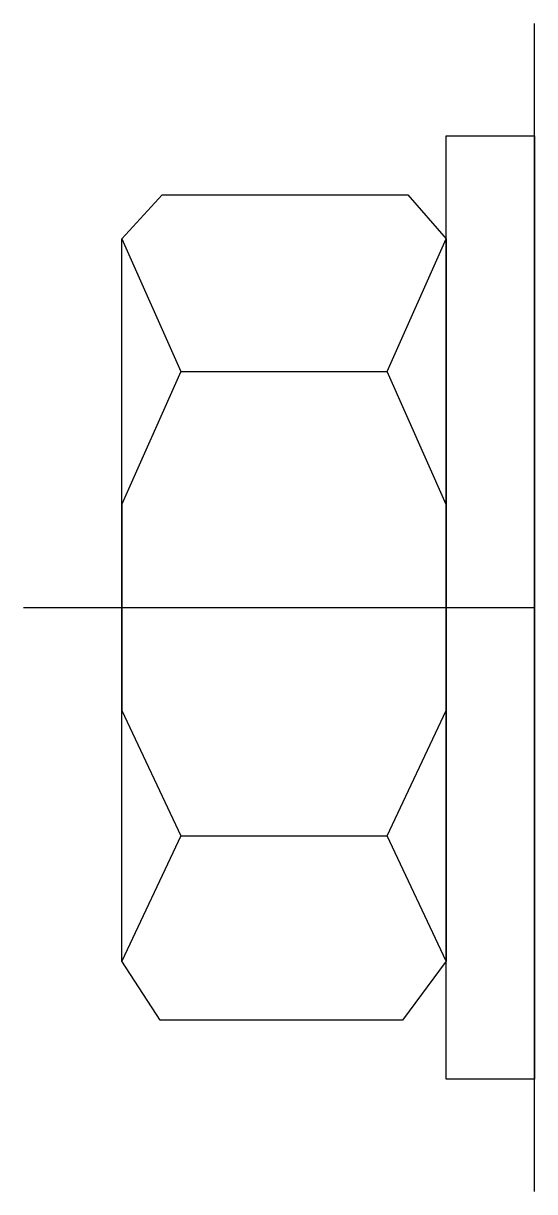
# Model space of a CAD drawing. Extents: x -13 to 0, y -14.9 to 14.9.
import ezdxf

# ---------------------------------------------------------------- set-up
doc = ezdxf.new("R2010")
doc.units = 0
doc.layers.get('0').update_dxf_attribs({"linetype": 'CONTINUOUS'})

msp = doc.modelspace()

# ---------------------------------------------------------------- linework, layer by layer
at = {"linetype": 'CONTINUOUS'}
for p, q in [((0, -14.86), (0, 14.86)), ((-2.25, 0), (-2.25, 12)), ((-2.25, 12), (0, 12)), ((0, 12), (0, -12)), ((-10.5, 9.38), (-9.47, 10.5)), ((-9.47, 10.5), (-3.22, 10.5)), ((-3.22, 10.5), (-2.25, 9.38)), ((-10.5, 9.38), (-9, 6)), ((-10.5, -9), (-10.5, 9.38)), ((-3.75, 6), (-2.25, 9.38)), ((-2.25, 9.38), (-2.25, 0)), ((-9, 6), (-10.5, 2.63)), ((-9, 6), (-3.75, 6)), ((-2.25, 2.62), (-3.75, 6)), ((-10.5, 2.63), (-10.5, -2.62)), ((-2.25, -2.62), (-2.25, 2.62)), ((-13, 0), (0, 0)), ((-2.25, -12), (-2.25, 0)), ((-2.25, 0), (-2.25, -9)), ((-10.5, -2.62), (-9, -5.81)), ((-3.75, -5.81), (-2.25, -2.62)), ((-9, -5.81), (-10.5, -9)), ((-9, -5.81), (-3.75, -5.81)), ((-2.25, -9), (-3.75, -5.81)), ((-9.52, -10.5), (-10.5, -9)), ((-2.25, -9), (-3.36, -10.5)), ((-3.36, -10.5), (-9.52, -10.5)), ((0, -12), (-2.25, -12))]:
    msp.add_line(p, q, dxfattribs=at)

doc.saveas('drawing.dxf')
